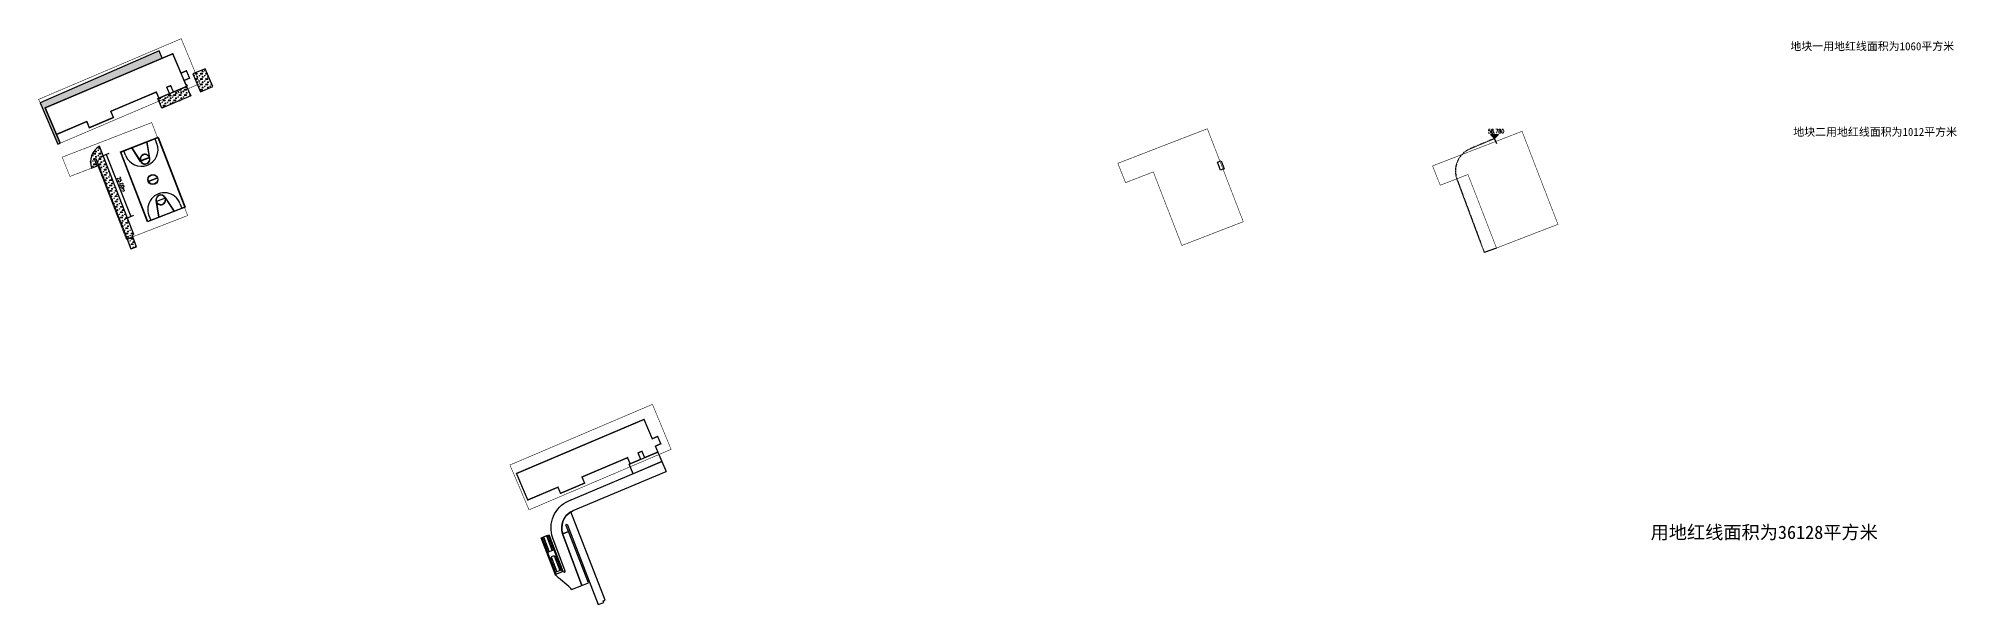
# Model space of a CAD drawing. Header units: metres. Extents: x 36500 to 80772748, y -35000 to 5806266.
# Drawn here: x 40385344 to 40386063, y 2902955 to 2903167 of the extents above; entities that cross this region are included whole.
import ezdxf

# ---------------------------------------------------------------- set-up
doc = ezdxf.new("R2010")
doc.units = ezdxf.units.M
doc.header["$LTSCALE"] = 10
doc.linetypes.add('CENTER2', pattern=[1.125, 0.75, -0.125, 0.125, -0.125])
doc.linetypes.add('CENTERX2', pattern=[4, 2.5, -0.5, 0.5, -0.5])
for name, color, linetype in [('20180307结构要求改动', 6, 'Continuous'), ('DIM_ELEV', 3, 'Continuous'), ('PUB_TEXT', 7, 'Continuous'), ('体育设施', 7, 'Continuous'), ('其它附属工程', 94, 'Continuous'), ('坐标', 7, 'Continuous'), ('总平面-场地', 40, 'Continuous'), ('总平面-定位', 3, 'Continuous'), ('总平面-道路中心线', 1, 'CENTERX2'), ('总平面定位', 7, 'Continuous'), ('用地红线', 7, 'Continuous')]:
    doc.layers.add(name, color=color, linetype=linetype)
doc.styles.add('_TCH_DIM', font='SIMPLEX', dxfattribs={"bigfont": 'GBCBIG'})
doc.styles.add('_TCH_DIM_T3', font='SIMPLEX', dxfattribs={"width": 0.705882, "bigfont": 'GBCBIG'})
doc.styles.add('HZ', font='')
doc.styles.get('HZ').set_extended_font_data('SimSun')
doc.dimstyles.new('_TCH_ARCH_M_M&&1', dxfattribs={"dimtxt": 1.314346, "dimasz": 0.5, "dimexe": 1.25, "dimexo": 1.5, "dimgap": 0.5, "dimtad": 1, "dimzin": 0, "dimdsep": 46, "dimtxsty": '_TCH_DIM_T3', "dimblk": 'ARCHTICK', "dimcen": 0.09, "dimclrt": 7, "dimazin": 2, "dimtfac": 1, "dimtix": 1, "dimtmove": 2, "dimatfit": 3, "dimfxl": 0, "dimtolj": 1, "dimtzin": 0, "dimarcsym": 0})
pattern_1 = [(0, (0.6, 0.04), (2, 2), [0.3, -0.06, 0.08, -0.06, 0.3, -1.2]), (0, (0.5, 0.1), (2, 2), [0.2, -0.15, 0.3, -0.15, 0.2, -1]), (0, (1.2, 0.9), (2, 2), [0.25, -0.1, 0.25, -1.4]), (0, (0.2, 1.3), (2, 2), [0.1, -0.2, 0.1, -1.6]), (90, (0.4, 1.3), (-2, 2), [0.18, -1.82]), (90, (1, 0.1), (-2, 2), [0.2, -1.8]), (90, (1.5, 0.9), (-2, 2), [0.2, -1.8]), (45, (1.26, 0.08), (2e-16, 2.00000000004), [0.2, -2.628427124]), (135, (0.74, 0.08), (-2.00000000004, 2e-16), [0.2, -2.628427124]), (63.43494882, (1.2, 0.09), (1.02e-10, 2), [0.2, -4.272135954]), (75.96375653, (1.1, 0.1), (7.24e-11, 1.9999999997004), [0.2, -8.046211252]), (75.96375653, (1.6, 0.9), (7.24e-11, 1.9999999997004), [0.16, -8.086211252]), (75.96375653, (0.44, 1.3), (7.24e-11, 1.9999999997004), [0.14, -8.106211252]), (104.03624347, (0.9, 0.1), (-7.24e-11, 1.9999999997004), [0.2, -8.046211252]), (104.03624347, (1.4, 0.9), (-7.24e-11, 1.9999999997004), [0.16, -8.086211252]), (104.03624347, (0.36, 1.3), (-7.24e-11, 1.9999999997004), [0.14, -8.106211252]), (116.5650512, (0.8, 0.09), (-8e-10, 2), [0.2, -4.2721335954])]

# ---------------------------------------------------------------- blocks, each defined once
blk = doc.blocks.new('A$C42993D74')
at = {"layer": '体育设施', "color": 155}
for p, q in [((0, 0), (14.18, 5.48)), ((10.14, -26.21), (0, 0)), ((0.13, -0.06), (14.12, 5.36)), ((2, -1.42), (1.3, 0.39)), ((7.69, -3.79), (4.24, 1.51)), ((7.34, -3.1), (4.33, 1.57)), ((10.83, -1.75), (9.92, 3.73)), ((11.04, -2.5), (10.02, 3.75)), ((13.65, 3.09), (12.95, 4.9)), ((14.12, 5.36), (24.19, -20.67)), ((14.18, 5.48), (24.32, -20.73)), ((10.2, -26.08), (0.13, -0.06)), ((7.43, -2.24), (7.53, -2.27)), ((7.45, -2.19), (7.54, -2.22)), ((10.82, -2.06), (7.56, -3.33)), ((10.86, -2.16), (7.6, -3.42)), ((7.84, -1.5), (7.92, -1.57)), ((7.88, -1.46), (7.95, -1.53)), ((8.53, -1.03), (8.56, -1.12)), ((8.57, -1.01), (8.61, -1.1)), ((9.39, -0.91), (9.38, -1)), ((9.44, -0.91), (9.42, -1.01)), ((10.19, -1.18), (10.14, -1.26)), ((10.23, -1.2), (10.18, -1.29)), ((10.46, -10.97), (13.82, -9.67)), ((10.5, -11.06), (13.85, -9.76)), ((24.32, -20.73), (10.14, -26.21)), ((24.19, -20.67), (10.2, -26.08)), ((13.27, -18.23), (14.3, -24.48)), ((16.72, -17.31), (13.46, -18.57)), ((16.76, -17.4), (13.49, -18.66)), ((13.49, -18.97), (14.4, -24.46)), ((14.13, -19.55), (14.18, -19.47)), ((14.13, -19.55), (14.18, -19.47)), ((14.17, -19.58), (14.23, -19.5)), ((14.93, -19.82), (14.94, -19.72)), ((14.98, -19.83), (14.99, -19.73)), ((15.75, -19.71), (15.72, -19.62)), ((15.8, -19.69), (15.76, -19.6)), ((16.48, -19.22), (16.4, -19.16)), ((16.51, -19.19), (16.43, -19.12)), ((16.63, -16.93), (20.08, -22.24)), ((16.89, -18.48), (16.79, -18.46)), ((16.9, -18.43), (16.8, -18.41)), ((16.97, -17.62), (19.99, -22.29)), ((22.32, -19.31), (23.02, -21.12)), ((10.66, -23.82), (11.36, -25.63))]:
    blk.add_line(p, q, dxfattribs=at)
for centre, major_axis, ratio, start_param, end_param in [((7.83, 0.84), (5.83, 2.26), 0.996667, 3.141593, 6.283185), ((9.21, -2.74), (1.73, 0.67), 0.996667, 2.494984, 2.963071), ((9.21, -2.74), (1.63, 0.63), 0.996667, 2.495389, 3.113811), ((9.21, -2.74), (1.73, 0.67), 0.996667, 2.03341, 2.467956), ((9.21, -2.74), (1.63, 0.63), 0.996667, 2.032656, 2.466817), ((9.21, -2.74), (1.63, 0.63), 0.996667, 3.169383, 6.255413), ((9.21, -2.74), (1.72, 0.67), 0.996667, 3.461537, 6.107778), ((9.21, -2.74), (1.73, 0.67), 0.996668, 1.581798, 2.00638), ((9.21, -2.74), (1.63, 0.63), 0.996667, 1.582273, 2.003907), ((9.21, -2.74), (1.73, 0.67), 0.996667, 1.106704, 1.554769), ((9.21, -2.74), (1.63, 0.63), 0.996667, 1.10579, 1.553788), ((9.21, -2.74), (1.63, 0.63), 0.996667, 0.642771, 1.079453), ((9.21, -2.74), (1.73, 0.67), 0.996667, 0.642614, 1.079676), ((9.21, -2.74), (1.63, 0.63), 0.996667, 0.02778, 0.613712), ((9.21, -2.74), (1.73, 0.67), 0.996668, 0.178521, 0.615582), ((12.16, -10.36), (1.77, 0.69), 0.996667, 4.712389, 10.995574), ((12.16, -10.36), (1.68, 0.65), 0.996667, -1.570796, 4.712389), ((16.49, -21.56), (5.83, 2.26), 0.996667, 0, 3.141593), ((15.11, -17.99), (1.63, 0.63), 0.996667, 0.027791, 3.113821), ((15.11, -17.98), (1.72, 0.67), 0.996667, 0.175409, 2.82165), ((15.11, -17.99), (1.63, 0.63), 0.996667, 3.169373, 3.787795), ((15.11, -17.99), (1.73, 0.67), 0.996667, 3.320107, 3.788194), ((15.11, -17.99), (1.73, 0.67), 0.996667, 3.815231, 4.249777), ((15.11, -17.99), (1.63, 0.63), 0.996667, 3.816366, 4.250527), ((15.11, -17.99), (1.73, 0.67), 0.996667, 4.276806, 4.701388), ((15.11, -17.99), (1.63, 0.63), 0.996667, 4.279277, 4.700911), ((15.11, -17.99), (1.63, 0.63), 0.996667, -1.553789, -1.10579), ((15.11, -17.99), (1.73, 0.67), 0.996667, -1.554768, -1.106703), ((15.11, -17.99), (1.63, 0.63), 0.996667, -1.079455, -0.642773), ((15.11, -17.99), (1.73, 0.67), 0.996667, -1.079674, -0.642612), ((15.11, -17.99), (1.63, 0.63), 0.996667, -0.613712, -0.02778), ((15.11, -17.99), (1.73, 0.67), 0.996667, -0.615581, -0.178519)]:
    blk.add_ellipse(centre, major_axis=major_axis, ratio=ratio, start_param=start_param, end_param=end_param, dxfattribs=at)
blk = doc.blocks.new('_ArchTick')
at = {"color": 0, "linetype": 'ByBlock', "const_width": 0.4}
blk.add_lwpolyline([(-0.5, -0.5), (0.5, 0.5)], dxfattribs=at)
blk = doc.blocks.new('*D260')
at = {"layer": 'Defpoints', "color": 0, "linetype": 'Continuous', "transparency": 16777216}
for p in [(40385365.47, 2903122.18), (40385374.74, 2903098.96), (40385378.58, 2903100.5)]:
    blk.add_point(p, dxfattribs=at)
at = {"layer": '其它附属工程', "color": 0, "linetype": 'Continuous', "lineweight": -2, "transparency": 16777216}
for p, q in [((40385366.86, 2903122.73), (40385370.47, 2903124.18)), ((40385369.31, 2903123.71), (40385378.58, 2903100.5)), ((40385376.13, 2903099.52), (40385379.74, 2903100.96))]:
    blk.add_line(p, q, dxfattribs=at)
at = {"layer": '其它附属工程', "color": 0, "linetype": 'Continuous', "lineweight": -2, "transparency": 16777216, "xscale": 0.5, "yscale": 0.5, "zscale": 0.5}
for p, rotation in [((40385369.31, 2903123.71), 111.7761538424453), ((40385378.58, 2903100.5), 291.7761538424453)]:
    blk.add_blockref('_ArchTick', p, dxfattribs=dict(at, rotation=rotation))
at = {"layer": '其它附属工程', "color": 7, "linetype": 'Continuous', "transparency": 16777216, "insert": (40385375.02, 2903112.53), "char_height": 1.314, "attachment_point": 5, "rotation": 291.77615, "style": '_TCH_DIM_T3'}
blk.add_mtext('\\A1;25.00m', dxfattribs=at)
blk = doc.blocks.new('$LinePat$挡土墙')
at = {"color": 0, "const_width": 20}
blk.add_lwpolyline([(1, -10), (601, -10)], dxfattribs=at)
at = {"color": 0}
blk.add_solid([(151, 0), (451, 0), (151, -70), (451, -70)], dxfattribs=at)

msp = doc.modelspace()

# ---------------------------------------------------------------- hatches: boundary and pattern name
at = {"layer": 'DIM_ELEV', "linetype": 'Continuous'}
msp.add_hatch(color=256, dxfattribs=at).paths.add_polyline_path([(40385889.784, 2903129.692), (40385888.284, 2903131.192), (40385891.284, 2903131.192)])
at = {"layer": '其它附属工程', "linetype": 'Continuous'}
h = msp.add_hatch(dxfattribs=at)
h.set_pattern_fill('草坪或沼泽', color=256, scale=0.5)
h.set_pattern_definition(pattern_1)
h.paths.add_polyline_path([(40385390.361, 2903159.861), (40385389.22, 2903162.564), (40385344.559, 2903143.167), (40385351.181, 2903127.589), (40385352.106, 2903127.983), (40385350.694, 2903131.294), (40385346.474, 2903141.235)])
h = msp.add_hatch(dxfattribs=at)
h.set_pattern_fill('草坪或沼泽', color=256, scale=0.5)
h.set_pattern_definition(pattern_1)
h.paths.add_polyline_path([(40385401.857, 2903153.964), (40385404.706, 2903147.256), (40385409.312, 2903149.201), (40385406.494, 2903155.911)])
h = msp.add_hatch(dxfattribs=at)
h.set_pattern_fill('草坪或沼泽', color=256, scale=0.5)
h.set_pattern_definition(pattern_1)
h.paths.add_polyline_path([(40385399.492, 2903149.288), (40385401.008, 2903145.695), (40385390.23, 2903141.145), (40385388.713, 2903144.738)])
h = msp.add_hatch(dxfattribs=at)
h.set_pattern_fill('草坪或沼泽', color=256, scale=0.5)
h.set_pattern_definition(pattern_1)
edge = h.paths.add_edge_path()
edge.add_arc((40385370.427, 2903120.846), 7, 120.571203, 198.612829)
edge.add_line((40385363.793, 2903118.611), (40385365.982, 2903119.46))
edge.add_line((40385365.982, 2903119.46), (40385365, 2903121.998))
edge.add_line((40385365, 2903121.998), (40385365.467, 2903122.178))
edge.add_line((40385365.467, 2903122.178), (40385377.132, 2903092.028))
edge.add_line((40385377.132, 2903092.028), (40385379.264, 2903092.853))
edge.add_line((40385379.264, 2903092.853), (40385379.022, 2903093.497))
edge.add_line((40385379.022, 2903093.497), (40385379.681, 2903093.753))
edge.add_line((40385379.681, 2903093.753), (40385366.867, 2903126.873))
h = msp.add_hatch(dxfattribs=at)
h.set_pattern_fill('草坪或沼泽', color=256, scale=0.5)
h.set_pattern_definition(pattern_1)
h.paths.add_polyline_path([(40385379.264, 2903092.853), (40385377.132, 2903092.028), (40385378.562, 2903088.333), (40385380.656, 2903089.143)])

# ---------------------------------------------------------------- linework, layer by layer
at = {"layer": '20180307结构要求改动'}
msp.add_lwpolyline([(40385785.982, 2903120.825), (40385787.334, 2903121.348), (40385788.471, 2903118.41), (40385787.118, 2903117.887)], close=True, dxfattribs=at)
at = {"layer": 'DIM_ELEV', "linetype": 'Continuous'}
for p, q in [((40385889.784, 2903129.692), (40385888.284, 2903131.192)), ((40385888.284, 2903131.192), (40385891.284, 2903131.192)), ((40385889.784, 2903129.692), (40385891.284, 2903131.192))]:
    msp.add_line(p, q, dxfattribs=at)
at = {"layer": '其它附属工程', "linetype": 'Continuous'}
for p, q in [((40385890.601, 2903088.63), (40385886.021, 2903086.923, 61.098)), ((40385577.689, 2903008.506), (40385579.245, 2903004.821, 61.098)), ((40385532.632, 2902979.99), (40385534.917, 2902980.875)), ((40385532.632, 2902979.99), (40385537.955, 2902966.234)), ((40385533.465, 2902979.777), (40385532.813, 2902979.524)), ((40385533.285, 2902980.243), (40385534.404, 2902980.676)), ((40385535.284, 2902980.48), (40385534.585, 2902980.21)), ((40385535.464, 2902980.014), (40385534.765, 2902979.743)), ((40385540.426, 2902967.19), (40385535.104, 2902980.947)), ((40385540.706, 2902967.299), (40385535.383, 2902981.055)), ((40385540.706, 2902967.299), (40385535.383, 2902981.055)), ((40385533.646, 2902979.31), (40385532.993, 2902979.058)), ((40385533.826, 2902978.844), (40385533.173, 2902978.592)), ((40385534.007, 2902978.378), (40385533.354, 2902978.125)), ((40385534.187, 2902977.911), (40385533.534, 2902977.659)), ((40385534.367, 2902977.445), (40385533.715, 2902977.193)), ((40385534.548, 2902976.979), (40385533.895, 2902976.726)), ((40385534.728, 2902976.513), (40385534.075, 2902976.26)), ((40385534.909, 2902976.046), (40385534.256, 2902975.794)), ((40385535.089, 2902975.58), (40385534.436, 2902975.327)), ((40385535.27, 2902975.114), (40385534.617, 2902974.861)), ((40385537.269, 2902975.351), (40385534.797, 2902974.395)), ((40385535.645, 2902979.548), (40385534.945, 2902979.277)), ((40385535.825, 2902979.081), (40385535.126, 2902978.811)), ((40385536.006, 2902978.615), (40385535.306, 2902978.344)), ((40385536.186, 2902978.149), (40385535.487, 2902977.878)), ((40385536.367, 2902977.682), (40385535.667, 2902977.412)), ((40385536.547, 2902977.216), (40385535.847, 2902976.946)), ((40385536.727, 2902976.75), (40385536.028, 2902976.479)), ((40385537.291, 2902973.215), (40385536.172, 2902972.782)), ((40385536.908, 2902976.284), (40385536.208, 2902976.013)), ((40385537.088, 2902975.817), (40385536.389, 2902975.547)), ((40385538.171, 2902973.019), (40385537.471, 2902972.749)), ((40385536.352, 2902972.316), (40385535.699, 2902972.063)), ((40385536.533, 2902971.849), (40385535.88, 2902971.597)), ((40385536.713, 2902971.383), (40385536.06, 2902971.131)), ((40385536.893, 2902970.917), (40385536.241, 2902970.664)), ((40385537.074, 2902970.45), (40385536.421, 2902970.198)), ((40385537.254, 2902969.984), (40385536.601, 2902969.732)), ((40385537.435, 2902969.518), (40385536.782, 2902969.265)), ((40385537.615, 2902969.052), (40385536.962, 2902968.799)), ((40385537.795, 2902968.585), (40385537.143, 2902968.333)), ((40385537.976, 2902968.119), (40385537.323, 2902967.866)), ((40385538.156, 2902967.653), (40385537.503, 2902967.4)), ((40385538.351, 2902972.553), (40385537.652, 2902972.282)), ((40385540.155, 2902967.89), (40385537.684, 2902966.934)), ((40385540.706, 2902967.299), (40385537.792, 2902966.172)), ((40385538.532, 2902972.087), (40385537.832, 2902971.816)), ((40385538.712, 2902971.62), (40385538.012, 2902971.35)), ((40385538.892, 2902971.154), (40385538.193, 2902970.883)), ((40385539.073, 2902970.688), (40385538.373, 2902970.417)), ((40385539.253, 2902970.221), (40385538.554, 2902969.951)), ((40385539.434, 2902969.755), (40385538.734, 2902969.485)), ((40385539.614, 2902969.289), (40385538.915, 2902969.018)), ((40385539.794, 2902968.823), (40385539.095, 2902968.552)), ((40385539.975, 2902968.356), (40385539.275, 2902968.086)), ((40385543.75, 2902960.573, 56.058), (40385547.696, 2902962.045, 61.098))]:
    msp.add_line(p, q, dxfattribs=at)
for points in [[(40385390.361, 2903159.861), (40385389.22, 2903162.564), (40385344.559, 2903143.167), (40385351.181, 2903127.589), (40385352.106, 2903127.983), (40385350.694, 2903131.294), (40385346.474, 2903141.235)], [(40385401.857, 2903153.964), (40385404.706, 2903147.256), (40385409.312, 2903149.201), (40385406.494, 2903155.911), (40385401.857, 2903153.964)], [(40385399.492, 2903149.288), (40385401.008, 2903145.695), (40385390.23, 2903141.145), (40385388.713, 2903144.738)], [(40385379.264, 2903092.853), (40385377.132, 2903092.028), (40385378.562, 2903088.333), (40385380.656, 2903089.143)], [(40385576.173, 2903012.099), (40385577.689, 2903008.506), (40385566.911, 2903003.956), (40385565.394, 2903007.549)]]:
    msp.add_lwpolyline(points, close=True, dxfattribs=at)
for points in [[(40385366.867, 2903126.873, 0.354323), (40385363.793, 2903118.611), (40385365.982, 2903119.46), (40385365, 2903121.998), (40385365.467, 2903122.178), (40385377.132, 2903092.028), (40385379.264, 2903092.853), (40385379.022, 2903093.497), (40385379.681, 2903093.753)], [(40385543.548, 2902989.684, 0.354323), (40385540.474, 2902981.422), (40385542.663, 2902982.271), (40385541.681, 2902984.809), (40385542.148, 2902984.989), (40385553.813, 2902954.839), (40385555.945, 2902955.664), (40385555.703, 2902956.308), (40385556.363, 2902956.563)], [(40385542.663, 2902982.271), (40385540.474, 2902981.422, 0.0080081), (40385540.549, 2902981.211), (40385547.696, 2902962.045), (40385550.125, 2902962.985)]]:
    msp.add_lwpolyline(points, format="xyb", close=True, dxfattribs=at)
for points in [[(40385540.706, 2902967.299), (40385540.943, 2902967.099, 0.7711155), (40385541.418, 2902967.433), (40385536.801, 2902979.814, -0.4018022), (40385542.83, 2902993.791), (40385577.689, 2903008.506)], [(40385543.75, 2902960.573, 0.0621045), (40385542.741, 2902961.663), (40385538.964, 2902964.843, -0.1261112), (40385537.233, 2902967.268), (40385532.352, 2902979.882)]]:
    msp.add_lwpolyline(points, format="xyb", dxfattribs=at)
at = {"layer": '其它附属工程', "linetype": 'Continuous', "elevation": 61.098}
msp.add_lwpolyline([(40385547.696, 2902962.045), (40385540.549, 2902981.211, -0.4018022), (40385544.386, 2902990.105), (40385579.245, 2903004.821)], format="xyb", dxfattribs=at)
at = {"layer": '其它附属工程', "linetype": 'Continuous'}
for points in [[(40385533.285, 2902980.243), (40385535.45, 2902974.647)], [(40385534.404, 2902980.676), (40385536.569, 2902975.08)], [(40385536.172, 2902972.782), (40385538.337, 2902967.186)], [(40385537.291, 2902973.215), (40385539.456, 2902967.619)]]:
    msp.add_lwpolyline(points, dxfattribs=at)
at = {"layer": '坐标', "linetype": 'Continuous', "const_width": 0.5}
for points in [[(40385349.795, 2903133.411), (40385350.694, 2903131.294), (40385351.154, 2903131.489), (40385351.154, 2903131.489), (40385356.325, 2903133.677), (40385356.325, 2903133.677), (40385356.325, 2903133.677), (40385356.325, 2903133.677), (40385362.016, 2903136.099), (40385362.993, 2903133.798), (40385372.014, 2903137.627), (40385371.037, 2903139.928), (40385388.113, 2903147.175), (40385388.113, 2903147.175), (40385388.113, 2903147.175), (40385388.113, 2903147.175), (40385388.113, 2903147.175), (40385388.113, 2903147.175), (40385388.113, 2903147.175), (40385388.113, 2903147.175), (40385388.113, 2903147.175), (40385389.09, 2903144.874), (40385393.048, 2903146.554), (40385392.032, 2903148.947), (40385393.505, 2903149.572), (40385394.325, 2903147.639), (40385394.325, 2903147.639), (40385394.521, 2903147.179), (40385399.492, 2903149.288), (40385399.218, 2903149.933), (40385399.218, 2903149.933), (40385398.558, 2903151.499), (40385398.558, 2903151.499), (40385398.558, 2903151.499), (40385398.558, 2903151.499), (40385398.558, 2903151.499), (40385400.572, 2903152.389), (40385399.4, 2903155.15), (40385397.382, 2903154.259), (40385397.382, 2903154.259), (40385397.382, 2903154.259), (40385397.382, 2903154.259), (40385397.382, 2903154.259), (40385394.296, 2903161.531), (40385346.474, 2903141.235)], [(40385526.476, 2902996.222), (40385527.375, 2902994.105), (40385527.835, 2902994.3), (40385527.835, 2902994.3), (40385533.006, 2902996.488), (40385533.006, 2902996.488), (40385533.006, 2902996.488), (40385533.006, 2902996.488), (40385538.697, 2902998.91), (40385539.674, 2902996.609), (40385548.695, 2903000.437), (40385547.718, 2903002.739), (40385564.794, 2903009.986), (40385564.794, 2903009.986), (40385564.794, 2903009.986), (40385564.794, 2903009.986), (40385564.794, 2903009.986), (40385564.794, 2903009.986), (40385564.794, 2903009.986), (40385564.794, 2903009.986), (40385564.794, 2903009.986), (40385565.771, 2903007.685), (40385569.729, 2903009.364), (40385568.713, 2903011.758), (40385570.186, 2903012.383), (40385571.007, 2903010.45), (40385571.007, 2903010.45), (40385571.202, 2903009.99), (40385576.173, 2903012.099), (40385575.899, 2903012.744), (40385575.899, 2903012.744), (40385575.239, 2903014.31), (40385575.239, 2903014.31), (40385575.24, 2903014.31), (40385575.239, 2903014.31), (40385575.239, 2903014.31), (40385577.253, 2903015.199), (40385576.081, 2903017.961), (40385574.063, 2903017.07), (40385574.063, 2903017.07), (40385574.063, 2903017.07), (40385574.063, 2903017.07), (40385574.063, 2903017.07), (40385570.977, 2903024.342), (40385523.155, 2903004.046)]]:
    msp.add_lwpolyline(points, close=True, dxfattribs=at)
at = {"layer": '总平面-场地'}
msp.add_line((40385888.812, 2903131.995, 61.098), (40385890.562, 2903127.849, 61.098), dxfattribs=at)
at = {"layer": '总平面-道路中心线', "ltscale": 0.001, "elevation": 61.098}
msp.add_lwpolyline([(40385889.784, 2903129.692), (40385880.701, 2903125.858, 0.4018022), (40385875.768, 2903114.422), (40385886.021, 2903086.923)], format="xyb", dxfattribs=at)
at = {"layer": '总平面定位', "linetype": 'Continuous'}
msp.add_line((40385350.694, 2903131.294), (40385352.106, 2903127.983), dxfattribs=at)
at = {"layer": '总平面定位', "ltscale": 10}
msp.add_lwpolyline([(40385346.474, 2903141.235), (40385350.694, 2903131.294), (40385362.016, 2903136.099), (40385362.993, 2903133.798), (40385372.014, 2903137.627), (40385371.037, 2903139.928), (40385388.113, 2903147.175), (40385389.09, 2903144.874), (40385399.768, 2903149.406), (40385399.494, 2903150.05), (40385399.218, 2903149.933), (40385394.296, 2903161.531)], close=True, dxfattribs=at)
at = {"layer": '用地红线', "color": 1, "linetype": 'CENTER2', "ltscale": 0.3, "const_width": 0.2}
for points in [[(40385344.025, 2903144.423), (40385351.181, 2903127.589), (40385404.446, 2903150.307), (40385397.459, 2903167.182)], [(40385352.832, 2903122.728), (40385355.726, 2903115.483), (40385366.123, 2903119.515), (40385376.827, 2903091.91), (40385399.86, 2903100.822), (40385386.393, 2903135.713)], [(40385748.627, 2903120.418), (40385751.521, 2903113.174), (40385761.918, 2903117.205), (40385772.622, 2903089.6), (40385795.655, 2903098.512), (40385782.187, 2903133.403)], [(40385866.606, 2903119.448), (40385869.5, 2903112.204), (40385879.897, 2903116.235), (40385890.601, 2903088.63), (40385913.634, 2903097.542), (40385900.167, 2903132.433)], [(40385520.706, 2903007.234), (40385527.862, 2902990.4), (40385581.127, 2903013.118), (40385574.14, 2903029.993)], [(40385520.706, 2903007.234), (40385527.862, 2902990.4), (40385581.127, 2903013.118), (40385574.14, 2903029.993)]]:
    msp.add_lwpolyline(points, close=True, dxfattribs=at)

# ---------------------------------------------------------------- block references
at = {"layer": '其它附属工程', "linetype": 'Continuous', "xscale": 0.008332838648785154, "yscale": 0.007185718587940743, "zscale": 0.007185718587940743, "rotation": 291.151853250164}
for p in [(40385365.7, 2903122.268), (40385367.504, 2903117.606), (40385369.308, 2903112.943), (40385371.112, 2903108.28), (40385372.916, 2903103.617)]:
    msp.add_blockref('$LinePat$挡土墙', p, dxfattribs=at)
at = {"layer": '总平面-定位', "linetype": 'Continuous'}
msp.add_blockref('A$C42993D74', (40385374.676, 2903124.702, -2.034), dxfattribs=at)

# ---------------------------------------------------------------- texts
at = {"layer": 'PUB_TEXT', "linetype": 'Continuous', "style": '_TCH_DIM', "width": 0.705882}
msp.add_text('58.780', height=1.4875, dxfattribs=at).set_placement((40385887.424, 2903131.717))
at = {"layer": '用地红线', "color": 1, "linetype": 'Continuous', "style": 'HZ'}
for s, height, p in [(' 地块一用地红线面积为1060平方米', 3, (40385998.772, 2903162.842)), (' 地块二用地红线面积为1012平方米', 3, (40385999.846, 2903130.711)), (' 用地红线面积为36128平方米', 5, (40385944.964, 2902979.498))]:
    msp.add_text(s, height=height, dxfattribs=at).set_placement(p)

# ---------------------------------------------------------------- dimensions: what is measured, and where the dimension line sits
at = {"layer": '其它附属工程', "linetype": 'Continuous'}
dim = msp.add_aligned_dim(p1=(40385365.467, 2903122.178), p2=(40385374.741, 2903098.962), distance=4.138, dimstyle='_TCH_ARCH_M_M&&1', override={"dimpost": 'm'}, dxfattribs=at)
dim.commit()
dim.dimension.update_dxf_attribs({"geometry": '*D260', "text_midpoint": (40385375.021, 2903112.535)})

doc.saveas('drawing.dxf')
